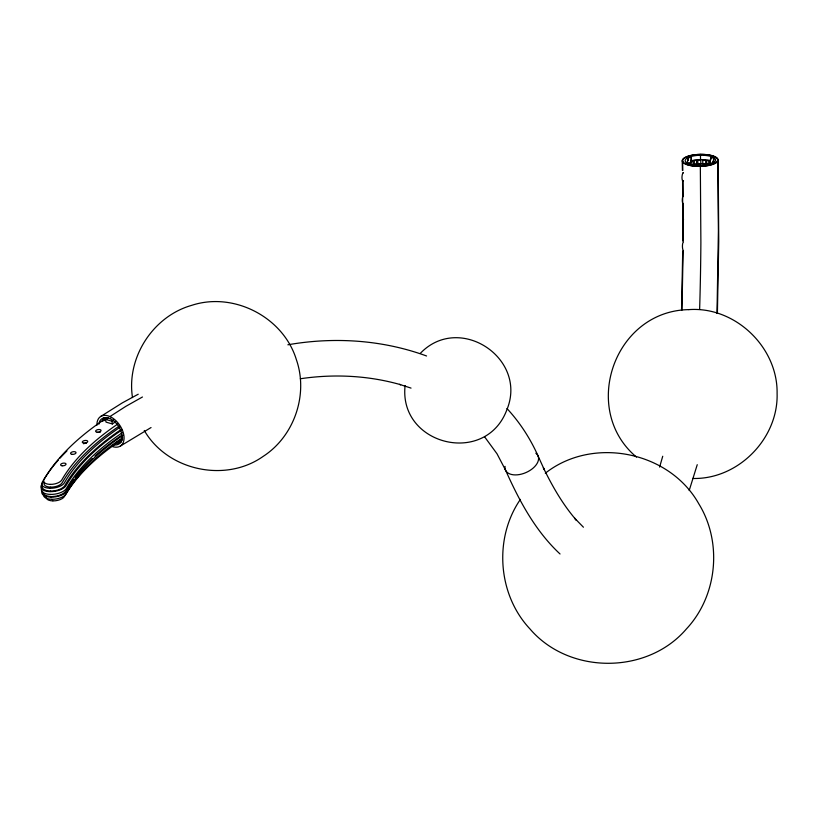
<?xml version="1.0" encoding="UTF-8"?>
<svg xmlns="http://www.w3.org/2000/svg" width="818" height="818" viewBox="0 0 818 818"><rect width="100%" height="100%" fill="white"/><g stroke="black" fill="none" stroke-linecap="round" stroke-linejoin="round"><path stroke-width="1.23" d="M683.204 241.116L683.224 203.764M682.805 241.116L682.58 180.441M682.723 251.126L681.558 310.022M683.122 251.126L681.956 310.022M716.997 313.447L718.398 231.075L717.754 160.031A17.771 5.961 -1.3 0 0 691.159 155.359A17.771 5.961 -1.3 0 0 691.057 165.686A17.771 5.961 -1.3 0 0 717.754 160.031M717.396 313.447L718.746 241.361L718.153 160.031A17.771 5.971 -1.3 0 0 691.558 155.359A17.771 5.971 -1.3 0 0 691.445 165.696A17.771 5.971 -1.3 0 0 718.153 160.031M405.104 385.523C398.407 445.135 485.739 466.761 506.894 409.695C528.06 358.356 459.246 312.66 420.309 353.366M686.864 163.978L688.286 157.588L691.445 157.629L691.016 164.796M690.034 164.929L691.445 157.629M709.37 164.929L710.781 157.854L713.93 157.884L713.644 163.14M712.509 164.275L713.93 157.884M662.733 456.25L659.605 467.088M697.243 464.685L689.196 490.514M690.3 165.062L690.811 161.197M520.401 499.369C493.643 538.121 497.661 594.522 529.962 628.93C569.134 674.748 647.253 674.748 686.425 628.93C717.437 595.801 722.56 542.273 698.756 503.745C669.277 451.168 592.651 435.922 545.299 473.223M104.285 420.564L103.221 420.841M107.587 418.785L104.571 418.192L104.714 420.084M107.966 418.346L107.884 417.609M122.301 438.151L121.954 440.636L119.755 440.043M694.359 160.471L696.537 160.4L696.619 164.408L694.462 164.469M109.939 416.556L125.808 406.372L142.455 396.996M110.011 418.652L110.655 418.223M100.512 416.597L122.424 402.814L138.232 394.215M120.481 445.994L151.044 427.548M697.805 160.093L700.75 160.052L700.821 164.06L697.907 164.091L697.764 160.123M287.875 344.797C334.02 336.679 382.456 339.807 426.567 355.983M300.318 378.765C333.683 373.795 368.151 375.431 400.646 384.695L399.552 384.388L411.035 388.1M691.108 161.074L692.989 161.095L693.071 165.103L691.568 165.083M697.549 155.389L700.627 155.246M688.828 309.623C614.165 310.871 580.003 409.736 636.486 457.098M692.641 478.469C738.071 479.696 778.429 438.632 777.1 393.427C777.877 347.251 735.157 306.218 688.848 309.623M708.521 160.543L706.711 160.522L706.793 164.53L708.592 164.551M709.82 161.289L710.464 161.299M686.834 162.833L689.993 162.874M709.329 163.099L712.478 163.13M705.678 164.173L702.815 164.081L702.744 160.072L705.597 160.164M115.941 421.515A280.85 133.181 -9.1 0 0 112.332 423.959L105.992 422.108L105.553 419.358L111.892 421.198A280.85 133.181 -9.1 0 1 113.682 419.982M117.301 442.078L118.651 442.415L118.6 441.342M583.428 527.211L574.594 518.172L576.547 520.391C562.876 504.665 552.436 486.434 543.356 467.763L544.328 469.716L538.316 456.577M560.033 553.98C535.146 530.81 518.919 500.156 505.248 469.44M506.955 408.519C519.992 422.538 530.473 438.847 538.234 456.321M484.624 436.853L497.027 453.806L505.33 469.696M144.285 430.493C167.475 470.554 225.318 483.141 263.11 456.424C294.214 436.352 308.55 394.644 296.382 359.695C283.478 317.231 233.825 291.443 191.657 305.359C152.905 316.31 126.258 357.752 132.496 397.558M111.892 421.198L112.332 423.959M710.781 157.854L710.822 159.847M700.443 154.398L700.545 160.43M700.331 165.471L700.883 242.169A267.374 25.276 -89.3 0 1 699.625 309.419M688.286 157.588L688.347 160.328M708.777 160.89L708.858 164.899M705.658 160.216L705.73 164.224M694.267 160.727L694.349 164.735M682.621 160.686L682.815 170.502M682.222 160.686L682.416 170.502M700.627 164.336L700.648 165.645M682.989 180.921L683.163 196.115M685.944 163.314A15.102 4.744 -1.1 0 1 687.764 162.005M690.832 160.86A15.102 4.744 -1.1 0 1 709.881 160.461M713.03 161.483A15.102 4.744 -1.1 0 1 714.472 162.322M693.5 164.275A15.102 4.744 -1.1 0 1 709.963 164.469M683.449 250.605A4.192 1.053 89.3 0 1 682.437 246.279A4.192 1.053 89.3 0 1 683.439 242.23M683.408 219.786A4.172 0.869 87.9 0 1 683.531 219.255M683.439 203.805A4.192 1.217 -87.4 0 1 682.273 200.236A4.192 1.217 -87.4 0 1 683.429 195.533M683.5 180.573A4.192 1.247 -86 0 1 681.977 177.68A4.192 1.247 -86 0 1 683.449 172.557M682.836 173.314A4.172 0.613 78.9 0 1 682.846 173.027M83.64 443.785A2.74 1.299 -9.1 0 1 86.34 443.192M98.579 432.323A2.74 1.299 -9.1 0 1 100.174 432.313M119.765 427.425A273.355 129.622 -9.1 0 0 64.428 482.763A11.616 5.511 -9.1 0 1 50.102 488.274M49.908 488.264A11.616 5.511 -9.1 0 1 42.199 482.303A296.791 140.737 -9.1 0 1 58.385 459.992M60.041 458.121A296.791 140.737 -9.1 0 1 66.933 450.912M50.348 491.025A11.616 5.511 -9.1 0 1 42.383 485.565M50.552 491.025A11.616 5.511 -9.1 0 0 64.867 485.514A273.355 129.622 -9.1 0 1 120.205 430.176M122.577 437.732A273.355 129.622 -9.1 0 0 66.197 493.775A11.616 5.511 -9.1 0 1 51.882 499.287M51.677 499.277A11.616 5.511 -9.1 0 1 43.548 494.358M51.237 496.526A11.616 5.511 -9.1 0 1 43.037 492.15M65.757 491.025A11.616 5.511 -9.1 0 1 52.444 496.526M66.319 490.054A273.355 129.622 -9.1 0 1 73.497 479.307M74.98 477.354A273.355 129.622 -9.1 0 1 92.23 458.55M94.98 456.025A273.355 129.622 -9.1 0 1 122.138 434.982M117.894 423.949A275.676 130.727 -9.1 0 0 61.779 479.961A9.295 4.407 -9.1 0 1 50.327 484.368M50.123 484.368A9.295 4.407 -9.1 0 1 43.957 479.593A294.47 139.633 -9.1 0 1 105.675 418.56M50.563 487.119A9.295 4.407 -9.1 0 1 44.397 482.344M50.767 487.119A9.295 4.407 -9.1 0 0 62.219 482.722A275.676 130.727 -9.1 0 1 119.387 425.994M105.553 419.358A289.296 137.189 -9.1 0 1 108.334 417.466M121.892 429.961A272.087 129.019 -9.1 0 0 66.074 485.544A12.883 6.104 -9.1 0 1 50.184 491.649M49.99 491.649A12.883 6.104 -9.1 0 1 41.442 485.023A298.059 141.34 -9.1 0 1 43.364 481.802M50.43 494.399A12.883 6.104 -9.1 0 1 41.882 487.784M50.634 494.399A12.883 6.104 -9.1 0 0 66.514 488.295A272.087 129.019 -9.1 0 1 122.332 432.712M122.772 435.473A272.087 129.019 -9.1 0 0 66.953 491.045A12.883 6.104 -9.1 0 1 51.074 497.16M50.88 497.15A12.883 6.104 -9.1 0 1 42.045 491.107M116.33 442.62A280.85 133.181 -9.1 0 1 118.14 441.403M122.649 439.061A275.676 130.727 -9.1 0 0 64.438 496.485A9.295 4.407 -9.1 0 1 52.986 500.892M52.781 500.882A9.295 4.407 -9.1 0 1 46.258 497.814M121.095 442.303A15.102 9.182 56.5 0 1 116.34 442.814M102.117 421.382A15.102 9.182 56.5 0 1 103.876 417.701M96.933 425.237A17.771 11.053 55.5 0 1 109.53 416.382A17.771 11.053 55.5 0 1 123.999 436.454A17.771 11.053 55.5 0 1 112.27 446.505M113.232 444.695A15.245 9.479 55.5 0 0 122.127 436.403L121.054 431.25A15.245 9.479 55.5 0 0 108.661 418.131A15.245 9.479 55.5 0 0 98.937 424.153M535.851 453.213A17.771 10.44 -23.5 0 1 525.759 472.661A17.771 10.44 -23.5 0 1 505.054 466.372M692.723 164.929A15.245 5.112 -1.3 0 0 715.627 160.083A15.245 5.112 -1.3 0 0 692.815 156.074A15.245 5.112 -1.3 0 0 692.723 164.929M62.127 465.79A2.74 1.299 -9.1 0 0 66.033 464.031A2.74 1.299 -9.1 0 0 61.8 463.561A2.74 1.299 -9.1 0 0 62.127 465.79M72.117 454.348A2.74 1.299 -9.1 0 0 76.023 452.579A2.74 1.299 -9.1 0 0 71.779 452.109A2.74 1.299 -9.1 0 0 72.117 454.348M83.814 443.121A2.74 1.299 -9.1 0 0 87.72 441.362A2.74 1.299 -9.1 0 0 83.487 440.892A2.74 1.299 -9.1 0 0 83.814 443.121M97.148 432.19A2.74 1.299 -9.1 0 0 101.043 430.432A2.74 1.299 -9.1 0 0 96.81 429.961A2.74 1.299 -9.1 0 0 97.148 432.19"/></g></svg>
